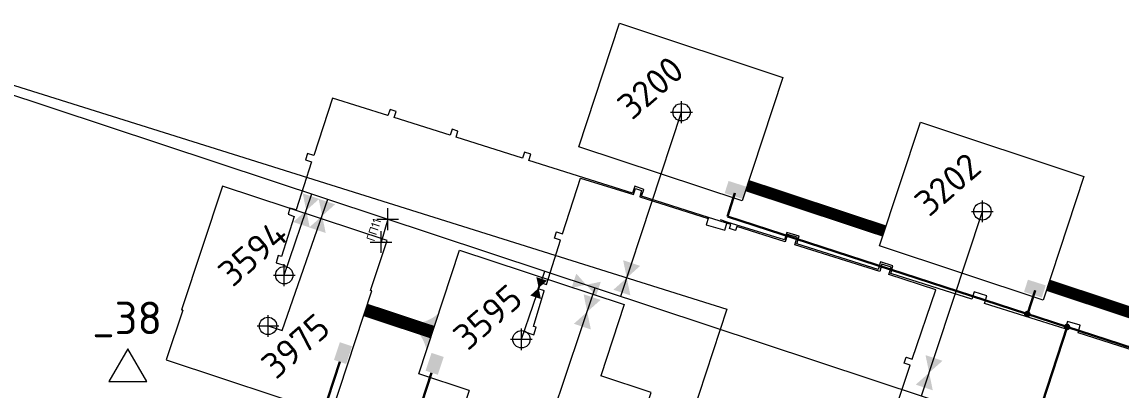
# Model space of a CAD drawing. Header units: millimetres. Extents: x 519 to 9564855, y -810 to 5021775.
# Drawn here: x 9539158 to 9539665, y 4998601 to 4998771 of the extents above; entities that cross this region are included whole.
import ezdxf

# ---------------------------------------------------------------- set-up
doc = ezdxf.new("R2010")
doc.units = ezdxf.units.MM
doc.header["$LTSCALE"] = 2
doc.header["$MEASUREMENT"] = 0
doc.header["$PDMODE"] = 2
doc.header["$PDSIZE"] = 5
for name, color, linetype, lineweight in [('200 скв. на 2010 год', 61, 'Continuous', 0), ('PPLINE_GAS', 4, 'GAS_LINE', 30), ('WELLS(drilled after 2000y)', 6, 'Continuous', 40), ('Электро', 1, 'Continuous', 30), ('Электроснаб', 1, 'Continuous', 18), ('Электроснабжене', 1, 'Continuous', 18)]:
    doc.layers.add(name, color=color, linetype=linetype, lineweight=lineweight)
for name, color, linetype in [('CONTROL', 7, 'Continuous'), ('Existing roads', 41, 'Continuous'), ('OilColl&Flowlines', 3, 'Continuous'), ('Stage 12 wells.Text&Frame', 52, 'Continuous'), ('Stage8 wlls text', 7, 'Continuous')]:
    doc.layers.add(name, color=color, linetype=linetype)
doc.styles.add('92051501$0$STANDARD', font='simplex.shx')
doc.styles.add('Elect', font='isocpeur.ttf')
doc.styles.get("Standard").update_dxf_attribs({"font": 'isocpeur.ttf', "width": 0.5})
doc.linetypes.add('GAS_LINE', pattern='A,0.5,-0.2,["G",92051501$0$STANDARD,S=0.1,R=0,X=-0.1,Y=-0.05],-0.05', length=0.75)

# ---------------------------------------------------------------- blocks, each defined once
blk = doc.blocks.new('92051501$0$VALVE')
at = {"layer": 'OilColl&Flowlines'}
for points in [[(-5.97, -3.45), (-5.97, 3.45), (0, 0)], [(5.97, -3.45), (0, 0), (5.97, 3.45)]]:
    blk.add_solid(points, dxfattribs=at)

msp = doc.modelspace()

# ---------------------------------------------------------------- hatches: boundary and pattern name
at = {"layer": 'Existing roads', "linetype": 'ByBlock', "lineweight": 0}
h = msp.add_hatch(color=256, dxfattribs=at)
h.paths.add_polyline_path([(9539340.07304, 4998630.47141), (9539340.6698, 4998632.05865, 0.155118741), (9539350.20681, 4998636.59131), (9539347.45367, 4998628.03571)])
h.paths.add_polyline_path([(9539339.49941, 4998628.94571), (9539340.07304, 4998630.47141), (9539347.45367, 4998628.03571), (9539344.62319, 4998619.23977, 0.161550784)])
at = {"layer": 'Электро', "ltscale": 3}
for points in [[(9539483.89882, 4998697.49991), (9539482.10305, 4998691.86778), (9539490.31391, 4998689.24981), (9539492.10967, 4998694.88193)], [(9539621.9686, 4998652.01192), (9539620.17284, 4998646.3798), (9539628.38369, 4998643.76182), (9539630.17946, 4998649.39394)]]:
    msp.add_hatch(color=256, dxfattribs=at).paths.add_polyline_path(points)
at = {"layer": 'Электро'}
for points in [[(9539301.91614, 4998615.02712), (9539307.52837, 4998613.17013), (9539310.2356, 4998621.35199), (9539304.62336, 4998623.20898)], [(9539344.197, 4998610.09161), (9539349.80924, 4998608.23462), (9539352.51647, 4998616.41648), (9539346.90423, 4998618.27347)]]:
    msp.add_hatch(color=256, dxfattribs=at).paths.add_polyline_path(points)
at = {"layer": 'Электроснаб', "lineweight": 0, "ltscale": 3}
for points in [[(9539483.89882, 4998697.49991), (9539482.10305, 4998691.86778), (9539490.31391, 4998689.24981), (9539492.10967, 4998694.88193)], [(9539621.9686, 4998652.01192), (9539620.17284, 4998646.3798), (9539628.38369, 4998643.76182), (9539630.17946, 4998649.39394)]]:
    msp.add_hatch(color=1, dxfattribs=at).paths.add_polyline_path(points)
at = {"layer": 'Электроснаб', "lineweight": 0}
for points in [[(9539301.91614, 4998615.02712), (9539307.52837, 4998613.17013), (9539310.2356, 4998621.35199), (9539304.62336, 4998623.20898)], [(9539344.197, 4998610.09161), (9539349.80924, 4998608.23462), (9539352.51647, 4998616.41648), (9539346.90423, 4998618.27347)]]:
    msp.add_hatch(color=1, dxfattribs=at).paths.add_polyline_path(points)
at = {"layer": 'Электроснабжене', "lineweight": 0, "ltscale": 3}
for points in [[(9539483.89882, 4998697.49991), (9539482.10305, 4998691.86778), (9539490.31391, 4998689.24981), (9539492.10967, 4998694.88193)], [(9539621.9686, 4998652.01192), (9539620.17284, 4998646.3798), (9539628.38369, 4998643.76182), (9539630.17946, 4998649.39394)]]:
    msp.add_hatch(color=1, dxfattribs=at).paths.add_polyline_path(points)
at = {"layer": 'Электроснабжене', "lineweight": 0}
for points in [[(9539301.91614, 4998615.02712), (9539307.52837, 4998613.17013), (9539310.2356, 4998621.35199), (9539304.62336, 4998623.20898)], [(9539344.197, 4998610.09161), (9539349.80924, 4998608.23462), (9539352.51647, 4998616.41648), (9539346.90423, 4998618.27347)]]:
    msp.add_hatch(color=1, dxfattribs=at).paths.add_polyline_path(points)

# ---------------------------------------------------------------- linework, layer by layer
at = {"color": 6, "lineweight": 0}
for points, elevation in [([(9539474.598, 4998680.65), (9539443.822, 4998690.463), (9539444.876, 4998693.648), (9539440.626, 4998695.109), (9539439.543, 4998691.91), (9539391.731, 4998706.959), (9539392.655, 4998709.889), (9539389.722, 4998710.744), (9539388.827, 4998708.043), (9539358.331, 4998717.621), (9539359.115, 4998720.476), (9539356.455, 4998721.366), (9539355.444, 4998718.665), (9539329.735, 4998726.691), (9539330.564, 4998729.545), (9539327.76, 4998730.401), (9539326.801, 4998727.593), (9539301.179, 4998735.671), (9539292.567, 4998709.249), (9539289.661, 4998710.092), (9539288.794, 4998707.244), (9539291.589, 4998706.338), (9539284.449, 4998684.141), (9539281.606, 4998684.964), (9539280.751, 4998682.142), (9539283.502, 4998681.19), (9539277.648, 4998662.688), (9539276.199, 4998663.112), (9539275.204, 4998659.828), (9539279.419, 4998658.562)], -22.168), ([(9539398.936, 4998646.937), (9539396.099, 4998647.788), (9539396.943, 4998650.781), (9539399.979, 4998649.836), (9539406.371, 4998670.304), (9539403.583, 4998671.217), (9539404.496, 4998674.039), (9539407.262, 4998673.225), (9539415.62, 4998698.86), (9539440.083, 4998691.247), (9539441.025, 4998694.014), (9539443.787, 4998693.152), (9539442.918, 4998690.245), (9539474.423, 4998680.159)], -21.718), ([(9539557.502, 4998582.237), (9539567.72, 4998612.566), (9539564.956, 4998613.547), (9539565.818, 4998616.402), (9539568.633, 4998615.407), (9539579.57, 4998647.423), (9539557.813, 4998654.445), (9539558.86, 4998657.82), (9539554.537, 4998659.142), (9539553.596, 4998655.767), (9539514.497, 4998668.1), (9539515.47, 4998671.581), (9539511.156, 4998672.853), (9539510.062, 4998669.459), (9539487.743, 4998676.543), (9539487.141, 4998674.645), (9539484.37, 4998675.564), (9539484.961, 4998677.409), (9539474.598, 4998680.65), (9539473.615, 4998677.313), (9539482.156, 4998674.82), (9539483.327, 4998678.585), (9539480.111, 4998679.583)], -22.168), ([(9539509.681, 4998670.417), (9539483.327, 4998678.585)], -21.871), ([(9539682.724, 4998615.633), (9539645.14, 4998627.469), (9539646.109, 4998631.028), (9539640.278, 4998632.798), (9539639.141, 4998629.366), (9539601.928, 4998641.058), (9539602.949, 4998644.656), (9539597.198, 4998646.48), (9539596.125, 4998642.998), (9539558.709, 4998654.824), (9539559.703, 4998658.331), (9539553.929, 4998660.198), (9539552.88, 4998656.736), (9539515.451, 4998668.509), (9539516.464, 4998672.093), (9539510.774, 4998673.807), (9539509.681, 4998670.417)], -21.871), ([(9539389.101, 4998628.307), (9539394.163, 4998626.666), (9539395.208, 4998630.169), (9539393.966, 4998630.428), (9539398.91959, 4998646.94192)], -20.15)]:
    msp.add_lwpolyline(points, dxfattribs=dict(at, elevation=elevation))
at = {"layer": '200 скв. на 2010 год', "color": 0, "linetype": 'ByBlock', "lineweight": 0}
for points in [[(9539414.78202, 4998713.27759), (9539433.63745, 4998770.26299), (9539508.9759, 4998745.2015), (9539490.16023, 4998688.33631), (9539414.78202, 4998713.27759)], [(9539553.58202, 4998667.57759), (9539572.43745, 4998724.56299), (9539647.7759, 4998699.5015), (9539628.96023, 4998642.63631), (9539553.58202, 4998667.57759)]]:
    msp.add_lwpolyline(points, dxfattribs=at)
for centre in [(9539462.2, 4998729.2), (9539601, 4998683.5)]:
    msp.add_circle(centre, 4, dxfattribs=at)
for p in [(9539462.2, 4998729.2), (9539601, 4998683.5)]:
    msp.add_point(p, dxfattribs=at)
at = {"layer": 'CONTROL', "lineweight": 0}
for p, q in [((9539206.84393, 4998620.18551), (9539198.13897, 4998605.17655)), ((9539206.84393, 4998620.18551), (9539198.13897, 4998605.17655)), ((9539215.54889, 4998605.17655), (9539206.84393, 4998620.18551)), ((9539215.54889, 4998605.17655), (9539206.84393, 4998620.18551)), ((9539198.13897, 4998605.17655), (9539215.54889, 4998605.17655)), ((9539198.13897, 4998605.17655), (9539215.54889, 4998605.17655))]:
    msp.add_line(p, q, dxfattribs=at)
at = {"layer": 'Existing roads', "lineweight": 0, "const_width": 5.4}
for points in [[(9539555.8421, 4998674.40805), (9539492.48783, 4998695.37083)], [(9539700.48618, 4998626.54795), (9539631.22031, 4998649.46677)]]:
    msp.add_lwpolyline(points, dxfattribs=at)
at = {"layer": 'Existing roads', "linetype": 'ByBlock', "lineweight": 0, "const_width": 6, "flags": 128}
msp.add_lwpolyline([(9539347.04429, 4998627.9638), (9539316.14964, 4998638.18696)], dxfattribs=at)
at = {"layer": 'OilColl&Flowlines', "lineweight": 0}
for p, q in [((9539123.89216, 4998747.03568), (9540784.68084, 4998197.72698)), ((9539434.15721, 4998644.41499), (9539462.2, 4998729.2)), ((9539279, 4998654.1), (9539291.65613, 4998691.54747)), ((9539279, 4998654.1), (9539291.65613, 4998691.54747)), ((9539279, 4998654.1), (9539291.65613, 4998691.54747)), ((9539278.08107, 4998628.62868, -3.64922), (9539299.15418, 4998689.15373)), ((9539572.8951, 4998598.52719), (9539601, 4998683.5)), ((9539388.4, 4998624.6), (9539399.19751, 4998655.97797)), ((9539400.8, 4998584.1), (9539422.44929, 4998648.2874)), ((9539271.5, 4998630.7), (9539278.08107, 4998628.62868, -3.64922))]:
    msp.add_line(p, q, dxfattribs=at)
for points in [[(9539295.11137, 4998689.24396), (9539289.1316, 4998683.91777), (9539287.50886, 4998691.7595)], [(9539295.11137, 4998689.24396), (9539289.1316, 4998683.91777), (9539287.50886, 4998691.7595)], [(9539295.11137, 4998689.24396), (9539289.1316, 4998683.91777), (9539287.50886, 4998691.7595)], [(9539302.45802, 4998686.7455), (9539296.47825, 4998681.4193), (9539294.85551, 4998689.26103)], [(9539290.75434, 4998676.07604), (9539283.15183, 4998678.59157), (9539289.1316, 4998683.91777)], [(9539290.75434, 4998676.07604), (9539283.15183, 4998678.59157), (9539289.1316, 4998683.91777)], [(9539290.75434, 4998676.07604), (9539283.15183, 4998678.59157), (9539289.1316, 4998683.91777)], [(9539298.10099, 4998673.57757), (9539290.49848, 4998676.0931), (9539296.47825, 4998681.4193)], [(9539443.13601, 4998658.3814), (9539436.95598, 4998652.87683), (9539435.2789, 4998660.98117)], [(9539400.16574, 4998651.61372), (9539396.31537, 4998648.18419), (9539395.27048, 4998653.23347)], [(9539438.63306, 4998644.77249), (9539430.77596, 4998647.37227), (9539436.95598, 4998652.87683)], [(9539397.36025, 4998643.1349), (9539392.46499, 4998644.75465), (9539396.31537, 4998648.18419)], [(9539424.89243, 4998642.71258), (9539418.71241, 4998637.20801), (9539417.03533, 4998645.31235)], [(9539420.38949, 4998629.10367), (9539412.53238, 4998631.70345), (9539418.71241, 4998637.20801)], [(9539582.59574, 4998614.67604), (9539576.41571, 4998609.17148), (9539574.73863, 4998617.27582)], [(9539578.0928, 4998601.06714), (9539570.23569, 4998603.66691), (9539576.41571, 4998609.17148)]]:
    msp.add_solid(points, dxfattribs=at)
at = {"layer": 'PPLINE_GAS', "linetype": 'GAS_LINE', "lineweight": 0, "ltscale": 20}
for p, q in [((9539061.06793, 4998770.74322), (9539483.12639, 4998638.39928)), ((9539483.12639, 4998638.39928), (9539415.74847, 4998434.76579))]:
    msp.add_line(p, q, dxfattribs=at)
at = {"layer": 'PPLINE_GAS', "color": 4, "linetype": 'GAS_LINE', "lineweight": 0, "ltscale": 80}
msp.add_line((9539326.73, 4998679.91), (9539323.63, 4998669.37), dxfattribs=at)
for p in [(9539326.73, 4998679.91), (9539323.63, 4998669.37)]:
    msp.add_point(p, dxfattribs=at)
at = {"layer": 'Stage 12 wells.Text&Frame', "color": 0, "linetype": 'ByBlock', "lineweight": 0}
for points in [[(9539232.16191, 4998637.98572), (9539224.58202, 4998615.07759), (9539300.56255, 4998589.93701), (9539319.41798, 4998646.92241), (9539318.83809, 4998647.11428)], [(9539364.23674, 4998600.98303), (9539353.38202, 4998568.17759), (9539429.36255, 4998543.03701), (9539448.21798, 4998600.02241), (9539424.96325, 4998607.71697)]]:
    msp.add_lwpolyline(points, dxfattribs=at)
msp.add_circle((9539271.5, 4998630.7), 4, dxfattribs=at)
msp.add_point((9539271.5, 4998630.7), dxfattribs=at)
at = {"layer": 'Stage8 wlls text', "color": 0, "linetype": 'ByBlock', "lineweight": 0}
msp.add_lwpolyline([(9539318.83809, 4998647.11428), (9539326.41798, 4998670.02241), (9539250.43745, 4998695.16299), (9539231.58202, 4998638.1776), (9539232.16191, 4998637.98572)], dxfattribs=at)
msp.add_circle((9539279, 4998654.1), 4, dxfattribs=at)
msp.add_point((9539279, 4998654.1), dxfattribs=at)
at = {"layer": 'WELLS(drilled after 2000y)', "color": 0, "lineweight": 0}
msp.add_line((9539232.16191, 4998637.98572), (9539231.58202, 4998638.1776), dxfattribs=at)
at = {"layer": 'WELLS(drilled after 2000y)', "color": 6, "lineweight": 0, "const_width": 0.2}
for points, elevation in [([(9539557.49218, 4998582.20784), (9539567.72, 4998612.566), (9539564.956, 4998613.547), (9539565.818, 4998616.402), (9539568.64321, 4998615.43688), (9539579.57, 4998647.423), (9539557.813, 4998654.445), (9539558.86, 4998657.82), (9539554.537, 4998659.142), (9539553.48361, 4998655.80245), (9539514.497, 4998668.1), (9539515.47, 4998671.581), (9539511.156, 4998672.853), (9539510.07722, 4998669.45417), (9539487.743, 4998676.543), (9539487.141, 4998674.645), (9539484.37, 4998675.564), (9539484.961, 4998677.409), (9539443.822, 4998690.463), (9539444.91257, 4998693.63543), (9539440.626, 4998695.109), (9539439.543, 4998691.91), (9539391.731, 4998706.959), (9539392.655, 4998709.889), (9539389.722, 4998710.744), (9539388.827, 4998708.043), (9539358.331, 4998717.621), (9539359.115, 4998720.476), (9539356.48969, 4998721.45867), (9539355.444, 4998718.665), (9539329.735, 4998726.691), (9539330.60266, 4998729.5332), (9539327.76, 4998730.401), (9539326.801, 4998727.593), (9539301.179, 4998735.671), (9539292.567, 4998709.249), (9539289.661, 4998710.092), (9539288.74316, 4998707.26048), (9539291.589, 4998706.338), (9539284.449, 4998684.141), (9539281.606, 4998684.964), (9539280.751, 4998682.142), (9539283.502, 4998681.19), (9539277.648, 4998662.688), (9539276.199, 4998663.112), (9539275.21192, 4998659.82562), (9539279.419, 4998658.562)], -22.168), ([(9539389.101, 4998628.307), (9539394.163, 4998626.666), (9539395.208, 4998630.169), (9539393.966, 4998630.428), (9539398.91959, 4998646.94192), (9539396.099, 4998647.788), (9539396.943, 4998650.781), (9539399.979, 4998649.836), (9539406.371, 4998670.304), (9539403.583, 4998671.217), (9539404.42006, 4998674.06135), (9539407.262, 4998673.225), (9539415.62, 4998698.86), (9539440.083, 4998691.247), (9539441.025, 4998694.014), (9539443.787, 4998693.152), (9539442.918, 4998690.245), (9539474.423, 4998680.159)], -20.15), ([(9539682.73854, 4998615.62842), (9539645.14, 4998627.469), (9539646.21094, 4998630.99706), (9539640.32714, 4998632.94632), (9539639.19673, 4998629.34849), (9539601.928, 4998641.058), (9539602.949, 4998644.656), (9539597.198, 4998646.48), (9539596.09995, 4998643.00592), (9539558.709, 4998654.824), (9539559.703, 4998658.331), (9539553.929, 4998660.198), (9539552.88, 4998656.736), (9539515.451, 4998668.509), (9539516.464, 4998672.093), (9539510.774, 4998673.807), (9539509.71961, 4998670.40503), (9539483.327, 4998678.585), (9539482.156, 4998674.82), (9539473.615, 4998677.313), (9539474.67153, 4998680.62655)], -21.871)]:
    msp.add_lwpolyline(points, dxfattribs=dict(at, elevation=elevation))
at = {"layer": 'WELLS(drilled after 2000y)', "color": 0, "linetype": 'ByBlock', "lineweight": 0}
msp.add_lwpolyline([(9539364.23674, 4998600.98303), (9539340.98202, 4998608.6776), (9539359.83745, 4998665.66299), (9539435.81798, 4998640.52241), (9539424.96325, 4998607.71697)], dxfattribs=at)
msp.add_circle((9539388.4, 4998624.6), 4, dxfattribs=at)
msp.add_point((9539388.4, 4998624.6), dxfattribs=at)
at = {"layer": 'Электро', "ltscale": 3}
for p, q in [((9539486.81394, 4998691.83714), (9539483.34569, 4998681.16294)), ((9539483.34569, 4998681.16294), (9539700.06733, 4998610.74581)), ((9539625.24111, 4998647.05111), (9539621.71652, 4998636.20353)), ((9539615.29302, 4998554.17373, 0), (9539640.01989, 4998630.2564))]:
    msp.add_line(p, q, dxfattribs=at)
at = {"layer": 'Электро', "ltscale": 0.5}
msp.add_line((9539304.66712, 4998614.10801), (9539269.2759, 4998507.2015, 0), dxfattribs=at)
at = {"layer": 'Электро'}
msp.add_line((9539308.80349, 4998494.00563, 0), (9539346.94799, 4998609.1725), dxfattribs=at)
at = {"layer": 'Электро', "ltscale": 3}
for centre, start, end in [((9539621.71652, 4998636.20353), 162, 342), ((9539621.71652, 4998636.20353), 342, 162), ((9539640.01989, 4998630.2564), 162, 342), ((9539640.01989, 4998630.2564), 342, 162)]:
    msp.add_arc(centre, 1, start, end, dxfattribs=at)
at = {"layer": 'Электроснаб', "color": 1, "lineweight": 0, "ltscale": 3}
for p, q in [((9539486.81394, 4998691.83714), (9539483.34569, 4998681.16294)), ((9539483.34569, 4998681.16294), (9539700.06733, 4998610.74581)), ((9539625.24111, 4998647.05111), (9539621.71652, 4998636.20353)), ((9539615.29302, 4998554.17373, 0), (9539640.01989, 4998630.2564))]:
    msp.add_line(p, q, dxfattribs=at)
at = {"layer": 'Электроснаб', "color": 1, "lineweight": 0, "ltscale": 0.5}
msp.add_line((9539304.66712, 4998614.10801), (9539269.2759, 4998507.2015, 0), dxfattribs=at)
at = {"layer": 'Электроснаб', "color": 1, "lineweight": 0}
msp.add_line((9539308.80349, 4998494.00563, 0), (9539346.94799, 4998609.1725), dxfattribs=at)
at = {"layer": 'Электроснаб', "color": 1, "lineweight": 0, "ltscale": 3}
for centre, start, end in [((9539621.71652, 4998636.20353), 162, 342), ((9539621.71652, 4998636.20353), 342, 162), ((9539640.01989, 4998630.2564), 162, 342), ((9539640.01989, 4998630.2564), 342, 162)]:
    msp.add_arc(centre, 1, start, end, dxfattribs=at)
at = {"layer": 'Электроснабжене', "color": 1, "lineweight": 0, "ltscale": 3}
for p, q in [((9539486.81394, 4998691.83714), (9539483.34569, 4998681.16294)), ((9539483.34569, 4998681.16294), (9539700.06733, 4998610.74581)), ((9539625.24111, 4998647.05111), (9539621.71652, 4998636.20353)), ((9539615.29302, 4998554.17373, 0), (9539640.01989, 4998630.2564))]:
    msp.add_line(p, q, dxfattribs=at)
at = {"layer": 'Электроснабжене', "color": 1, "lineweight": 0, "ltscale": 0.5}
msp.add_line((9539304.66712, 4998614.10801), (9539269.2759, 4998507.2015, 0), dxfattribs=at)
at = {"layer": 'Электроснабжене', "color": 1, "lineweight": 0}
msp.add_line((9539308.60349, 4998493.90563, 0), (9539346.74799, 4998609.0725), dxfattribs=at)
at = {"layer": 'Электроснабжене', "color": 1, "lineweight": 0, "ltscale": 3}
for centre, start, end in [((9539621.71652, 4998636.20353), 162, 342), ((9539621.71652, 4998636.20353), 342, 162), ((9539640.01989, 4998630.2564), 162, 342), ((9539640.01989, 4998630.2564), 342, 162)]:
    msp.add_arc(centre, 1, start, end, dxfattribs=at)

# ---------------------------------------------------------------- block references
at = {"layer": 'OilColl&Flowlines', "lineweight": 0, "rotation": 341.6915559985446}
msp.add_blockref('92051501$0$VALVE', (9539418.23906, 4998649.67994), dxfattribs=at)

# ---------------------------------------------------------------- texts
at = {"layer": '200 скв. на 2010 год', "color": 0, "linetype": 'ByBlock', "lineweight": 0, "style": 'Elect'}
for s, p in [('3200', (9539439.37039, 4998725.14231)), ('3202', (9539576.4445, 4998680.5826))]:
    msp.add_text(s, height=12, rotation=41, dxfattribs=at).set_placement(p)
at = {"layer": 'CONTROL', "lineweight": 0, "style": 'Elect'}
msp.add_text(' _38', height=15.005963, rotation=0, dxfattribs=at).set_placement((9539180.95669, 4998626.90888))
at = {"layer": 'PPLINE_GAS', "color": 4, "linetype": 'GAS_LINE', "lineweight": 0, "ltscale": 80}
msp.add_text('ГП11', height=4, rotation=71.6982784, dxfattribs=at).set_placement((9539320.54273, 4998669.37))
at = {"layer": 'Stage 12 wells.Text&Frame', "color": 0, "linetype": 'ByBlock', "lineweight": 0, "style": 'Elect'}
msp.add_text('3975', height=12, rotation=41, dxfattribs=at).set_placement((9539275.1571, 4998605.64563))
at = {"layer": 'Stage8 wlls text', "color": 0, "linetype": 'ByBlock', "lineweight": 0, "style": 'Elect'}
msp.add_text('3594', height=12, rotation=41, dxfattribs=at).set_placement((9539255.18222, 4998648.16349))
at = {"layer": 'WELLS(drilled after 2000y)', "color": 0, "linetype": 'ByBlock', "lineweight": 0, "style": 'Elect'}
msp.add_text('3595', height=12, rotation=41, dxfattribs=at).set_placement((9539363.65071, 4998618.90461))

doc.saveas('drawing.dxf')
